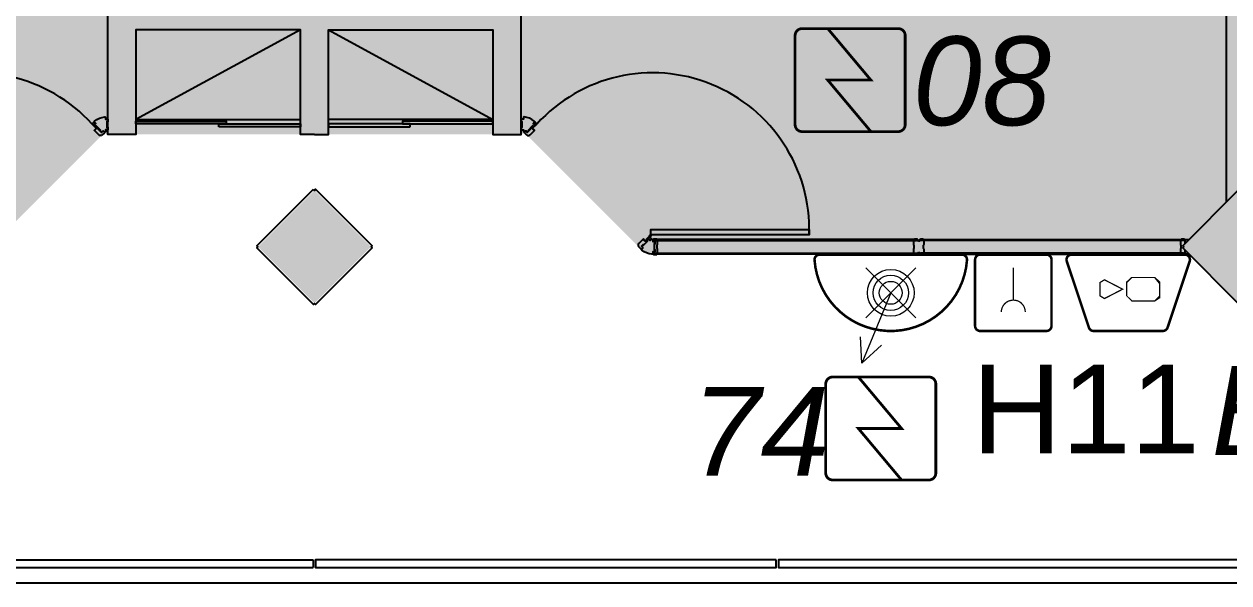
# Model space of a CAD drawing. Header units: metres. Extents: x -331 to 2982, y 362 to 2539.
# Drawn here: x 807.16 to 815.3, y 1324.54 to 1328.32 of the extents above; entities that cross this region are included whole.
import ezdxf

# ---------------------------------------------------------------- set-up
doc = ezdxf.new("R2010")
doc.units = ezdxf.units.M
doc.linetypes.add('XR_BL2_3 PAV$0$CONTINUOUS', pattern=[0])
doc.layers.get('0').update_dxf_attribs({"color": 251})
doc.layers.add('_salas', color=251, linetype='Continuous', plot=False)
for name, color, linetype in [('ALV', 251, 'Continuous'), ('CX', 251, 'Continuous'), ('DET. FUMAÇA', 1, 'Continuous'), ('Detector_antigo', 84, 'Continuous'), ('Div', 251, 'Continuous'), ('Est', 251, 'Continuous'), ('Mob', 251, 'Continuous'), ('Pis', 251, 'Continuous'), ('vid', 251, 'Continuous')]:
    doc.layers.add(name, color=color, linetype=linetype)
doc.layers.add('Botoeira_antiga', color=74, linetype='Continuous', lineweight=30)
doc.styles.get("Standard").update_dxf_attribs({"font": 'arial.ttf', "height": 0.3})
doc.styles.add('X3G_ENTITY_1416BAE9', font='arial.ttf', dxfattribs={"height": 0.6})
doc.styles.add('X3G_ENTITY_14229B22', font='arial.ttf', dxfattribs={"height": 0.6})

# ---------------------------------------------------------------- blocks, each defined once
blk = doc.blocks.new('WEW')
at = {"color": 1, "lineweight": 0, "true_color": 0xe60000}
for p, q in [((1781.244058351585, 994.0054447120629), (1781.439250093025, 994.4815067582979)), ((1781.439250093025, 994.4815067582979), (1781.307645081665, 994.3597140754018)), ((1781.439250093025, 994.4815067582979), (1781.447474959226, 994.302381974424)), ((1781.074639723589, 994.1748633400589), (1781.413476979581, 993.8360260840664)), ((1781.413476979581, 994.1748633400584), (1781.074639723589, 993.8360260840664))]:
    blk.add_line(p, q, dxfattribs=at)
at = {"color": 1, "true_color": 0xe60000, "const_width": 0.01719509600299768}
for points in [[(1779.259071833538, 993.7473526965271), (1780.02339894841, 993.7473526965271, 0.5119182938526288), (1780.056024349183, 993.7926180221241), (1779.907000183824, 994.239690518202, 0.3228228060550418), (1779.874374783051, 994.2632055766169), (1779.408095998897, 994.2632055766169, 0.3228228060552482), (1779.375470598124, 994.239690518202), (1779.226446432765, 993.7926180221241, 0.5119182938524135)], [(1780.193442345628, 994.2632055766169), (1780.640514841706, 994.2632055766169, -0.414213562373095), (1780.674905033712, 994.2288153846109), (1780.674905033712, 993.781742888533, -0.414213562373095), (1780.640514841706, 993.7473526965271), (1780.193442345628, 993.7473526965271, -0.414213562373095), (1780.159052153622, 993.781742888533), (1780.159052153622, 994.2288153846109, -0.414213562373095)], [(1780.763825455262, 993.7475182720175), (1781.724291247904, 993.7475182720175, 0.4353107658729382), (1781.758593597641, 993.7843649063095, 0.9309493362536452), (1780.729523105524, 993.78436490631, 0.4353107658789753)]]:
    blk.add_lwpolyline(points, format="xyb", close=True, dxfattribs=at)
at = {"color": 1, "true_color": 0xe60000, "const_width": 0.008597548001498838}
for points in [[(1780.336029158255, 994.1350885802071), (1780.338049993509, 994.117166943729), (1780.344365115822, 994.0989928898357), (1780.351185446949, 994.0881389409826), (1780.365331318015, 994.0727414786561), (1780.373162042483, 994.0671882955221), (1780.385539694845, 994.0603730144587), (1780.397159497558, 994.0568391706461), (1780.413073587328, 994.0548198313247), (1780.421409544896, 994.0548198313247), (1780.431261128904, 994.0560819184007), (1780.449861303415, 994.0615455393163), (1780.464482803699, 994.0698767141055), (1780.477493721696, 994.0816463422157), (1780.487704267944, 994.0962795844166), (1780.493996586282, 994.1102881051825), (1780.496860415737, 994.1223690846443), (1780.497607045538, 994.1296433123828), (1780.497793702989, 994.135674088325)], [(1780.416978593668, 993.8365099637556), (1780.416978593668, 994.0545811760148)]]:
    blk.add_lwpolyline(points, dxfattribs=at)
for points in [[(1779.462692778066, 994.0599573185639), (1779.617256824809, 994.0599573185641), (1779.651647016815, 994.0255671265581), (1779.651647016814, 993.9361816424857), (1779.617256824808, 993.9017914504798), (1779.462692778067, 993.9017914504798), (1779.428302586061, 993.9361816424857), (1779.42830258606, 994.0255671265579)], [(1779.832264668318, 993.9361816424855), (1779.832264668318, 994.0255671265586), (1779.8016962579, 994.0442011264258), (1779.678836761142, 993.9808743845219), (1779.8016962579, 993.917547642618)]]:
    blk.add_lwpolyline(points, close=True, dxfattribs=at)
at = {"color": 1, "lineweight": 0, "true_color": 0xe60000}
for radius in [0.15786673427384, 0.1190594061215832, 0.0773527752583614]:
    blk.add_circle((1781.244058351585, 994.0054447120626), radius, dxfattribs=at)
blk = doc.blocks.new('Detector de fumaça')
at = {"layer": 'DET. FUMAÇA', "linetype": 'Continuous', "lineweight": 15, "const_width": 0.01870277497772515}
blk.add_lwpolyline([(774.59948291868, 539.8157648447526), (775.2490596285452, 539.8157648447526, -0.414213562373095), (775.2958165659895, 539.7690079073084), (775.2958165659895, 539.1669315525518, -0.414213562373095), (775.2490596285452, 539.1201746151075), (774.59948291868, 539.1201746151075, -0.414213562373095), (774.5527259812357, 539.1669315525518), (774.5527259812357, 539.7690079073084, -0.414213562373095)], format="xyb", close=True, dxfattribs=at)
blk.add_lwpolyline([(774.7729620717275, 539.8157648447526), (775.0644559117889, 539.46796972993), (774.7729620717275, 539.46796972993), (775.0644559117889, 539.1201746151075)], dxfattribs=at)

msp = doc.modelspace()

# ---------------------------------------------------------------- hatches: boundary and pattern name
at = {"layer": '_salas', "transparency": 33554559}
h = msp.add_hatch(color=256, dxfattribs=at)
h.dxf.hatch_style = 1
h.paths.add_polyline_path([(870.3790004178522, 1337.72932320104), (851.6290007293983, 1337.729323280427), (851.6290007293974, 1339.284324326052), (851.2989999810188, 1339.284324326051), (851.2989999810188, 1337.729324511683), (840.5640011069281, 1337.729324511683), (840.5640011069277, 1339.284324326051), (840.2340003585491, 1339.28432432605), (840.2340003585491, 1337.729322654399), (765.2390002925649, 1337.729322654399), (765.2389987089477, 1326.380059628968), (765.4289975181387, 1326.38006349896), (765.4289975181387, 1326.577053964125), (765.6149776489724, 1326.764323779398), (769.3501084914014, 1326.76502974595), (769.3825654941575, 1326.773023327954), (769.4342398769513, 1326.813558261207), (770.1915816380133, 1327.570301263611), (770.2046631134658, 1327.583382739063), (770.2290003518701, 1327.574323779401), (771.624034632332, 1327.574323779401), (773.019068912794, 1327.574323779401), (773.0434061511983, 1327.583382739063), (773.0564876266508, 1327.570301263611), (773.8138293877128, 1326.813558261207), (773.8655037705066, 1326.773023327954), (773.897988488055, 1326.76502292029), (777.5273219668379, 1326.76502292029), (777.8669292907362, 1326.425415596394), (777.8740003585444, 1326.432486664202), (778.2206787502437, 1326.76502292029), (781.8500122290266, 1326.76502292029), (781.882496946575, 1326.773023327954), (781.9341713293688, 1326.813558261207), (782.6915130904308, 1327.570301263611), (782.7045945658833, 1327.583382739063), (782.7289318042876, 1327.574323779401), (784.1239660847496, 1327.574323779401), (785.5190003652115, 1327.574323779401), (785.5433376036158, 1327.583382739063), (785.5564190790683, 1327.570301263611), (786.3137608401303, 1326.813558261207), (786.3654352229241, 1326.773023327954), (786.3979199404725, 1326.76502292029), (790.02725341927, 1326.76502292029), (790.3668607431682, 1326.425415596394), (790.3739318109692, 1326.432486664202), (790.7206102026757, 1326.76502292029), (794.3499436814586, 1326.76502292029), (794.382428399007, 1326.773023327954), (794.4341027818009, 1326.813558261207), (795.1914445428629, 1327.570301263611), (795.2045260183154, 1327.583382739063), (795.2288632567197, 1327.574323779401), (796.6238975371816, 1327.574323779401), (798.0189318176435, 1327.574323779401), (798.0432690560478, 1327.583382739063), (798.0563505315004, 1327.570301263611), (798.8136922925623, 1326.813558261207), (798.8653666753562, 1326.773023327954), (798.8978513929046, 1326.76502292029), (802.5272534055794, 1326.76502292029), (802.8668607294776, 1326.425415596394), (802.8739317972859, 1326.432486664202), (803.2206101889851, 1326.76502292029), (806.8499436677826, 1326.76502292029), (806.882428385331, 1326.773023327954), (806.9341027681248, 1326.813558261207), (807.6914445291868, 1327.570301263611), (807.7045260046393, 1327.583382739063), (807.7288632430436, 1327.574323779401), (809.1238975235055, 1327.574323779401), (810.5189318039675, 1327.574323779401), (810.5432690423718, 1327.583382739063), (810.5563505178243, 1327.570301263611), (811.3136922788863, 1326.813558261207), (811.3653666616801, 1326.773023327954), (811.3978513792285, 1326.76502292029), (815.0271848580114, 1326.76502292029), (815.3667921819097, 1326.425415596394), (815.3738632497107, 1326.432486664202), (815.7205416414172, 1326.76502292029), (819.3498751202001, 1326.76502292029), (819.3823598377485, 1326.773023327954), (819.4340342205423, 1326.813558261207), (820.1913759816043, 1327.570301263611), (820.2044574570568, 1327.583382739063), (820.2287946954611, 1327.574323779401), (821.6238289759231, 1327.574323779401), (823.018863256385, 1327.574323779401), (823.0432004947893, 1327.583382739063), (823.0562819702418, 1327.570301263611), (823.8136237313038, 1326.813558261207), (823.8652981140976, 1326.773023327954), (823.897782831646, 1326.76502292029), (827.5276687021014, 1326.76502292029), (827.8672760259997, 1326.425415596394), (827.874347093808, 1326.432486664202), (828.2210254855072, 1326.76502292029), (831.8503589642901, 1326.76502292029), (831.8828436818385, 1326.773023327954), (831.9345180646324, 1326.813558261207), (832.6918598256943, 1327.570301263611), (832.7049413011468, 1327.583382739063), (832.7292785395512, 1327.574323779401), (834.1243128200131, 1327.574323779401), (835.519347100475, 1327.574323779401), (835.5436843388793, 1327.583382739063), (835.5567658143318, 1327.570301263611), (836.3141075753938, 1326.813558261207), (836.3657819581877, 1326.773023327954), (836.3982666757361, 1326.76502292029), (840.0415346418758, 1326.76502292029), (840.3740708979617, 1326.432486664205), (840.7559085598004, 1326.814324326047), (840.4741414373702, 1327.096091448476), (840.4741414373702, 1328.05432432604), (841.2340003585473, 1328.05432432604), (841.2340003585477, 1329.894324326046), (849.6075001085542, 1329.894324326034), (849.6075001085501, 1326.814324326045), (849.7475001085622, 1326.814324326045), (849.747500108544, 1327.574324326038), (851.494034632341, 1327.574323779393), (852.8890689128029, 1327.574323779393), (852.9134061512073, 1327.583382739056), (852.9264876266598, 1327.570301263604), (853.6838293877217, 1326.8135582612), (853.7355037705156, 1326.773023327947), (853.767988488064, 1326.765022920283), (857.3973219668542, 1326.765022920283), (857.7369292907524, 1326.425415596386), (857.7440003585534, 1326.432486664195), (858.0906787502599, 1326.765022920283), (861.7200122290428, 1326.765022920283), (861.7524969465912, 1326.773023327947), (861.8041713293851, 1326.8135582612), (862.5615130904471, 1327.570301263604), (862.5745945658996, 1327.583382739056), (862.5989318043039, 1327.574323779393), (863.9939660847658, 1327.574323779393), (865.3890003652277, 1327.574323779393), (865.413337603632, 1327.583382739056), (865.4264190790846, 1327.570301263604), (866.1837608401465, 1326.8135582612), (866.2354352229404, 1326.773023327947), (866.2678922256964, 1326.765029745943), (870.0030230681255, 1326.764323779391), (870.1890031989592, 1326.577053964118), (870.1890031989592, 1326.380063498952), (870.3790019929907, 1326.380059628961), (870.3790019929907, 1326.380063274118)])
h = msp.add_hatch(color=256, dxfattribs=at)
h.dxf.hatch_style = 1
h.paths.add_polyline_path([(797.0058380203809, 1326.814324326041), (796.6240003585385, 1327.196161987882), (796.2421626966998, 1326.814324326041), (796.6240003585422, 1326.4324866642)])
h.paths.add_polyline_path([(809.1240003585267, 1327.196161987882), (808.742162696688, 1326.814324326041), (809.1240003585303, 1326.4324866642), (809.5058380203691, 1326.814324326041)])
h.paths.add_polyline_path([(821.6241737261739, 1326.4324866642), (822.0060113880127, 1326.814324326041), (821.6241737261703, 1327.196161987882), (821.2423360643315, 1326.814324326041)])

# ---------------------------------------------------------------- linework, layer by layer
at = {"layer": 'ALV'}
msp.add_line((815.2788975304697, 1335.113343902409), (815.2788975304697, 1327.115304123382), dxfattribs=at)
for points in [[(809.1238975373127, 1327.574323779261), (809.0288975369568, 1327.574323779507), (809.0288975371642, 1328.27932377926), (807.9188975371673, 1328.279323779257), (807.9188975371691, 1327.574323779264), (807.7288975371708, 1327.574323779264), (807.7288975371677, 1330.074323779262)], [(809.1239318042499, 1327.574323779261), (809.2189318046057, 1327.574323779507), (809.2189318043984, 1328.27932377926), (810.3289318043953, 1328.279323779257), (810.3289318043935, 1327.574323779264), (810.5189318043917, 1327.574323779264), (810.5189318043949, 1330.074323779262)]]:
    msp.add_lwpolyline(points, dxfattribs=at)
at = {"layer": 'CX', "linetype": 'XR_BL2_3 PAV$0$CONTINUOUS'}
for points in [[(807.6232430189301, 1327.643486815328, -0.4142135623730958), (807.6232430189301, 1327.646315242453), (807.6322939857292, 1327.655366209252, -0.4142135623730943), (807.6393650535412, 1327.655366209252), (807.6467896747437, 1327.647941588049), (807.6441000097226, 1327.645251923028), (807.6432514815853, 1327.646100451166), (807.6448804864343, 1327.647729456015), (807.6383043933694, 1327.65430554908, 0.4142135623730943), (807.633354645901, 1327.65430554908), (807.6243036791019, 1327.645254582281, 0.4142135623730958), (807.6243036791019, 1327.6445474755), (807.6292583263483, 1327.63959291169), (807.6313088942958, 1327.641643479637, -0.4142135623730943), (807.6324402651456, 1327.641643479637), (807.6873776039837, 1327.586706140798), (807.6977013629888, 1327.597029899804), (807.7044188774101, 1327.590312385383, -0.4225789089181034), (807.7045602987665, 1327.583382738927), (807.6914788233142, 1327.570301263475, -0.4142135623730944), (807.6681442995351, 1327.570301263475), (807.6387993681161, 1327.599646194894, -0.4142135623730958), (807.6387993681163, 1327.602474622019), (807.6441044367419, 1327.607779690645), (807.6446683543999, 1327.605090917109), (807.648910995087, 1327.609333557797), (807.6462222215517, 1327.609897475455), (807.6515272901776, 1327.615202544081), (807.6237836290958, 1327.642946288599)], [(810.6245863226325, 1327.643486815328, 0.4142135623730958), (810.6245863226325, 1327.646315242453), (810.6155353558333, 1327.655366209252, 0.4142135623730943), (810.6084642880214, 1327.655366209252), (810.6010396668189, 1327.647941588049), (810.60372933184, 1327.645251923028), (810.6045778599773, 1327.646100451166), (810.6029488551283, 1327.647729456015), (810.6095249481932, 1327.65430554908, -0.4142135623730943), (810.6144746956616, 1327.65430554908), (810.6235256624607, 1327.645254582281, -0.4142135623730958), (810.6235256624607, 1327.6445474755), (810.6185710152142, 1327.63959291169), (810.6165204472668, 1327.641643479637, 0.4142135623730943), (810.6153890764169, 1327.641643479637), (810.5604517375789, 1327.586706140798), (810.5501279785738, 1327.597029899804), (810.5434104641524, 1327.590312385383, 0.4225789089181034), (810.543269042796, 1327.583382738927), (810.5563505182483, 1327.570301263475, 0.4142135623730944), (810.5796850420274, 1327.570301263475), (810.6090299734465, 1327.599646194894, 0.4142135623730958), (810.6090299734462, 1327.602474622019), (810.6037249048206, 1327.607779690645), (810.6031609871627, 1327.605090917109), (810.5989183464756, 1327.609333557797), (810.6016071200108, 1327.609897475455), (810.596302051385, 1327.615202544081), (810.6240457124668, 1327.642946288599)]]:
    msp.add_lwpolyline(points, format="xyb", dxfattribs=at)
at = {"layer": 'CX'}
for points in [[(807.7285606372005, 1327.658972325319, -0.414213562373095), (807.7280606372004, 1327.65847232532), (807.7270606372005, 1327.65847232532), (807.7270606372005, 1327.659472325319, 0.414213562373095), (807.7253106372006, 1327.661222325319), (807.7235606372004, 1327.661222325319), (807.7235606372004, 1327.640972325319), (807.7235606372004, 1327.620722325319), (807.7253106372006, 1327.620722325319, 0.414213562373095), (807.7270606372005, 1327.622472325319), (807.7270606372005, 1327.623472325319), (807.7280606372004, 1327.623472325319, -0.414213562373095), (807.7285606372003, 1327.622972325319), (807.7285606372003, 1327.605972325319), (807.7135606372004, 1327.605972325319), (807.7135606372004, 1327.594972325319, -0.6681786379193007), (807.7050251032944, 1327.591436791413), (807.6972469287015, 1327.599214966006), (807.6866403269836, 1327.588608364289), (807.6746195117036, 1327.600629179569, -0.4142135623730919), (807.6746195117036, 1327.60133628635), (807.6753266184847, 1327.602043393131), (807.6760337252659, 1327.60133628635, 0.4142135623730979), (807.6785085990001, 1327.60133628635), (807.6797460358672, 1327.602573723217), (807.6511082112289, 1327.631211547855), (807.6498707743621, 1327.629974110988, 0.4142135623730919), (807.6498707743618, 1327.627499237254), (807.650577881143, 1327.626792130473), (807.6498707743618, 1327.626085023692, -0.4142135623730979), (807.6491636675806, 1327.626085023692), (807.6371428523006, 1327.638105838972), (807.6477494540183, 1327.648712440689), (807.6399554868168, 1327.656506407891, -0.4411048466042878), (807.6402911449458, 1327.663883919805, -0.1523718555518711), (807.7081066023544, 1327.691974002003, -0.4411048466066979), (807.7135606372004, 1327.68699465944), (807.7135606372004, 1327.675972325319), (807.7285606372003, 1327.675972325319)], [(810.519268704362, 1327.658972325319, 0.414213562373095), (810.5197687043621, 1327.65847232532), (810.5207687043621, 1327.65847232532), (810.5207687043621, 1327.659472325319, -0.414213562373095), (810.522518704362, 1327.661222325319), (810.5242687043622, 1327.661222325319), (810.5242687043622, 1327.640972325319), (810.5242687043622, 1327.620722325319), (810.522518704362, 1327.620722325319, -0.414213562373095), (810.5207687043621, 1327.622472325319), (810.5207687043621, 1327.623472325319), (810.5197687043621, 1327.623472325319, 0.414213562373095), (810.5192687043623, 1327.622972325319), (810.5192687043623, 1327.605972325319), (810.5342687043621, 1327.605972325319), (810.5342687043621, 1327.594972325319, 0.6681786379193007), (810.5428042382682, 1327.591436791413), (810.5505824128611, 1327.599214966006), (810.561189014579, 1327.588608364289), (810.573209829859, 1327.600629179569, 0.4142135623730919), (810.573209829859, 1327.60133628635), (810.5725027230778, 1327.602043393131), (810.5717956162966, 1327.60133628635, -0.4142135623730979), (810.5693207425625, 1327.60133628635), (810.5680833056954, 1327.602573723217), (810.5967211303337, 1327.631211547855), (810.5979585672005, 1327.629974110988, -0.4142135623730919), (810.5979585672007, 1327.627499237254), (810.5972514604196, 1327.626792130473), (810.5979585672007, 1327.626085023692, 0.4142135623730979), (810.5986656739819, 1327.626085023692), (810.610686489262, 1327.638105838972), (810.6000798875443, 1327.648712440689), (810.6078738547458, 1327.656506407891, 0.4411048466042878), (810.6075381966168, 1327.663883919805, 0.1523718555518711), (810.5397227392082, 1327.691974002003, 0.4411048466066979), (810.5342687043621, 1327.68699465944), (810.5342687043621, 1327.675972325319), (810.5192687043623, 1327.675972325319)], [(811.3902719437128, 1326.85718674947), (811.3973430115248, 1326.864257817282, 0.414213562373095), (811.3973430115248, 1326.871328885094), (811.3882920447259, 1326.880379851893, 0.414213562373095), (811.3854636176011, 1326.880379851893), (811.3774645845674, 1326.872380735423), (811.3784960519861, 1326.871349268005), (811.3781390856843, 1326.870999457298), (811.3767392963791, 1326.872427669445), (811.3767391563856, 1326.872427812281), (811.3858181280743, 1326.881325845187, -0.2944962882307828), (811.3879417573253, 1326.881761962916, 3.09948281646215), (811.3841197159009, 1326.887642184288), (811.3822747676095, 1326.885833952304), (811.3833247145835, 1326.884762686065), (811.3618732628133, 1326.863738139531), (811.3636931709011, 1326.861881278052), (811.373762346228, 1326.871750066771), (811.3737538237629, 1326.870902102896), (811.3653265293583, 1326.862642520035), (811.3674264233055, 1326.86049998756), (811.3670686089383, 1326.860149294055), (811.3661508343503, 1326.861067068642), (811.3578864531346, 1326.852802687427), (811.352581384509, 1326.858107756053), (811.3520174668506, 1326.855418982517), (811.3477748261639, 1326.859661623204), (811.3504635996987, 1326.860225540863), (811.3451585310731, 1326.865530609488, 0.414213562373095), (811.3423301039484, 1326.865530609488), (811.3136922793105, 1326.83689278485, 0.4142135623730949), (811.3136922793101, 1326.813558261071), (811.3267737547621, 1326.800476785619, 0.4225789089358233), (811.3337034012179, 1326.800618206975), (811.3407744690301, 1326.807689274787), (811.3304507100249, 1326.818013033792), (811.342471525305, 1326.830033849072, -0.4142135623737878), (811.3431786320862, 1326.830033849072), (811.3438857388674, 1326.829326742291), (811.3431786320864, 1326.82861963551, 0.4142135623798243), (811.3431786320864, 1326.826144761776), (811.3444160689533, 1326.824907324909), (811.3730538935915, 1326.853545149547), (811.3718164567242, 1326.854782586414, 0.4142135623663667), (811.3693415829903, 1326.854782586414), (811.3686344762091, 1326.854075479633), (811.3679273694279, 1326.854782586414, -0.4142135623724024), (811.3679273694279, 1326.855489693195), (811.3799481847079, 1326.867510508475)], [(811.4218684949246, 1326.780146547444), (811.4068684949248, 1326.780146547444), (811.4068684949248, 1326.769124213324, -0.4409022286616611), (811.4014178376233, 1326.764144565047, -0.1523859360012639), (811.3335963975096, 1326.792237124221, -0.440902300791151), (811.3332633445411, 1326.799612464873), (811.3410573117426, 1326.807406432074), (811.3304507100249, 1326.818013033792), (811.342471525305, 1326.830033849072, -0.4142135623737878), (811.3431786320862, 1326.830033849072), (811.3438857388674, 1326.829326742291), (811.3431786320864, 1326.82861963551, 0.4142135623798243), (811.3431786320864, 1326.826144761776), (811.3444160689533, 1326.824907324909), (811.3730538935915, 1326.853545149547), (811.3718164567242, 1326.854782586414, 0.4142135623663667), (811.3693415829903, 1326.854782586414), (811.3686344762091, 1326.854075479633), (811.3679273694279, 1326.854782586414, -0.4142135623724024), (811.3679273694279, 1326.855489693195), (811.3799481847079, 1326.867510508475), (811.3905547864258, 1326.856903906757), (811.3983329610189, 1326.864682081351, -0.6681786379206212), (811.4068684949248, 1326.861146547445), (811.4068684949248, 1326.850146547445), (811.4218684949246, 1326.850146547445), (811.4218684949249, 1326.833146547445, -0.4142135623730952), (811.4213684949248, 1326.832646547445), (811.4203684949248, 1326.832646547445), (811.4203684949248, 1326.833646547444, 0.4142135623730975), (811.4186184949249, 1326.835396547445), (811.4168684949248, 1326.835396547445), (811.4168684949248, 1326.815146547445), (811.4168684949248, 1326.794896547445), (811.4186184949249, 1326.794896547445, 0.4142135623730951), (811.4203684949248, 1326.796646547445), (811.4203684949248, 1326.797646547445), (811.4213684949248, 1326.797646547445, -0.4142135623730951), (811.4218684949249, 1326.797146547445)], [(811.439431804401, 1326.798493920911, 0.1372895745532177), (811.4387055045572, 1326.801089202588), (811.4371217638593, 1326.803697178797, -0.1372895745532177), (811.436395464015, 1326.806292460473), (811.436395464015, 1326.815146547445), (811.436395464015, 1326.824000634416, -0.1372895745532177), (811.4371217638595, 1326.826595916092), (811.4387055045568, 1326.829203892301, 0.1372895745532177), (811.439431804401, 1326.831799173978), (811.4394318044012, 1326.852146547452, 0.3228906173227075), (811.4337318043999, 1326.857346547453), (811.4189333505178, 1326.857346547453), (811.4189333505178, 1326.864646547455), (811.4339368960773, 1326.864646547455), (811.4339368960773, 1326.865146547455, 0.414213562373095), (811.4329368960771, 1326.866146547455), (811.4149162470594, 1326.866146466776, 0.4391621919901066), (811.4089385388304, 1326.859504568743), (811.4089318043948, 1326.850146547445), (811.4218684949246, 1326.850146547445), (811.4218684949249, 1326.833146547445, -0.4142135623730952), (811.4213684949248, 1326.832646547445), (811.4203684949248, 1326.832646547445), (811.4203684949248, 1326.833646547444, 0.4142135623730975), (811.4186184949249, 1326.835396547445), (811.4168684949248, 1326.835396547445), (811.4168684949248, 1326.815146547445), (811.4168684949248, 1326.794896547445), (811.4186184949249, 1326.794896547445, 0.4142135623730951), (811.4203684949248, 1326.796646547445), (811.4203684949248, 1326.797646547445), (811.4213684949248, 1326.797646547445, -0.4142135623730951), (811.4218684949249, 1326.797146547445), (811.4218684949246, 1326.780146547444), (811.4089318043948, 1326.780146547444), (811.4089385388284, 1326.769514909155, 0.4391621919901066), (811.4149162470574, 1326.762873011122), (811.432936896075, 1326.762872930443, 0.414213562373095), (811.4339368960752, 1326.763872930443), (811.4339368960752, 1326.764372930443), (811.4189333505155, 1326.764372930443), (811.4189333505155, 1326.771672930445), (811.4337318043977, 1326.771672930445, 0.3228906173227074), (811.439431804399, 1326.776872930446)], [(813.2050895763357, 1326.856524184946), (813.2010895763349, 1326.856524184946, 0.414213562373095), (813.1980895763343, 1326.853524184945), (813.1980828418987, 1326.858880951752, 0.4391621920304631), (813.1921051336687, 1326.865522849786), (813.174084484652, 1326.865522930465, 0.414213562373095), (813.1730844846518, 1326.864522930465), (813.1730844846518, 1326.864022930465), (813.1880880302108, 1326.864022930465), (813.1880880302108, 1326.856722930463), (813.1732895763291, 1326.856722930463, 0.3228906173241181), (813.167589576328, 1326.851522930462), (813.167589576328, 1326.831175556988, 0.1372895745458148), (813.1683158761723, 1326.828580275311), (813.1698996168695, 1326.825972299102, -0.1372895745458148), (813.1706259167136, 1326.823377017426), (813.1706259167136, 1326.814522930454), (813.1706259167136, 1326.805668843483, -0.1372895745458149), (813.16989961687, 1326.803073561807), (813.1683158761723, 1326.800465585597, 0.1372895745458148), (813.167589576328, 1326.797870303921), (813.167589576328, 1326.777522930447, 0.3228906173241181), (813.1732895763294, 1326.772322930446), (813.1880880302108, 1326.772322930446), (813.1880880302108, 1326.765022930444), (813.1730844846518, 1326.765022930444), (813.1730844846518, 1326.764522930444, 0.414213562373095), (813.174084484652, 1326.763522930444), (813.1921051336687, 1326.763523011123, 0.4391621920304631), (813.1980828418987, 1326.770164909156), (813.1980895763343, 1326.775524184929, 0.414213562373095), (813.2010895763349, 1326.772524184928), (813.2050895763357, 1326.772524184929, 0.414213562373095), (813.2080895763363, 1326.775524184929), (813.2080963107721, 1326.770164909156, 0.439162192030463), (813.2140740190018, 1326.763523011123), (813.2320946680188, 1326.763522930444, 0.414213562373095), (813.233094668019, 1326.764522930444), (813.233094668019, 1326.765022930444), (813.2180911224591, 1326.765022930444), (813.2180911224591, 1326.772322930446), (813.2328895763414, 1326.772322930446, 0.3228906173241181), (813.2385895763427, 1326.777522930447), (813.2385895763425, 1326.797870303921, 0.1372895745458148), (813.2378632764985, 1326.800465585597), (813.2362795358008, 1326.803073561807, -0.1372895745458148), (813.2355532359563, 1326.805668843483), (813.2355532359563, 1326.814522930454), (813.2355532359563, 1326.823377017426, -0.1372895745458148), (813.2362795358003, 1326.825972299102), (813.2378632764985, 1326.828580275311, 0.1372895745458149), (813.2385895763425, 1326.831175556988), (813.2385895763425, 1326.851522930462, 0.3228906173241182), (813.2328895763417, 1326.856722930463), (813.2180911224591, 1326.856722930463), (813.2180911224591, 1326.864022930465), (813.233094668019, 1326.864022930465), (813.233094668019, 1326.864522930465, 0.414213562373095), (813.2320946680188, 1326.865522930465), (813.2140740190018, 1326.865522849786, 0.439162192030463), (813.2080963107721, 1326.858880951752), (813.2080895763363, 1326.853524184945, 0.414213562373095)], [(815.0004732494981, 1326.791804328715), (814.9850236940833, 1326.807253884129), (814.9920947618953, 1326.814324951941), (814.9850236940833, 1326.821396019753), (815.0004732494981, 1326.836845575168), (815.0004665201786, 1326.858882123494, 0.4391621920288151), (814.9944888109703, 1326.865524022615), (814.9764681590032, 1326.865524103294, 0.414213562373095), (814.9754681588392, 1326.86452410313), (814.9754681588392, 1326.864024103048), (814.9904717068548, 1326.864024103048), (814.9904717068548, 1326.856724101851), (814.9756732505502, 1326.856724101851, 0.3228906173076476), (814.969973249616, 1326.851524100999), (814.969973249616, 1326.831176724193, 0.1372895745572492), (814.9706995495792, 1326.828581442092), (814.9722832905359, 1326.825973465456, -0.1372895745572492), (814.973009590499, 1326.823378183355), (814.973009590499, 1326.814524094934), (814.973009590499, 1326.805670006513, -0.1372895745572492), (814.9722832905361, 1326.803074724412), (814.9706995495792, 1326.800466747776, 0.1372895745572492), (814.969973249616, 1326.797871465674), (814.969973249616, 1326.777524088869, 0.3228906173076476), (814.9756732505505, 1326.772324088017), (814.9904717068548, 1326.772324088017), (814.9904717068548, 1326.76502408682), (814.9754681588392, 1326.76502408682), (814.9754681588392, 1326.764524086738, 0.414213562373095), (814.9764681590032, 1326.763524086574), (814.9944888109703, 1326.763524167254, 0.4391621920288151), (815.0004665201786, 1326.770166066374)]]:
    msp.add_lwpolyline(points, format="xyb", close=True, dxfattribs=at)
for points in [[(807.9188975371636, 1327.644323779262), (807.9188975371636, 1327.664323779263), (808.5288975371642, 1327.664323779263), (808.5288975371642, 1327.644323779262)], [(808.478897537164, 1327.624323779262), (808.478897537164, 1327.644323779262), (809.0288975371642, 1327.644323779262), (809.0288975371642, 1327.624323779262)], [(809.7689318043986, 1327.624323779262), (809.7689318043986, 1327.644323779262), (809.2189318043984, 1327.644323779262), (809.2189318043984, 1327.624323779262)], [(810.328931804399, 1327.644323779262), (810.328931804399, 1327.664323779263), (809.7189318043984, 1327.664323779263), (809.7189318043984, 1327.644323779262)], [(811.3934650823849, 1326.894619167072), (811.3934706404389, 1326.932619166635), (812.463467861412, 1326.932619166636), (812.463467861412, 1326.894619167072)]]:
    msp.add_lwpolyline(points, close=True, dxfattribs=at)
for points in [[(815.0004732494981, 1326.836845575168), (815.0004732494981, 1326.86432495194), (815.0279526262696, 1326.86432495194)], [(815.0279526262725, 1326.76432495194), (815.0004732494981, 1326.764324951941), (815.0004732494981, 1326.791804328715)]]:
    msp.add_lwpolyline(points, dxfattribs=at)
at = {"layer": 'CX', "color": 251, "true_color": 0x606060}
for centre, start, end in [((806.840933340373, 1326.932492178441), 42.26666117563276, 181.8592067510313), ((811.4068960011896, 1326.932492178441), 358.1407932489687, 137.7333388243673)]:
    msp.add_arc(centre, 1.057128366071655, start, end, dxfattribs=at)
at = {"layer": 'Est', "color": 251}
msp.add_lwpolyline([(809.1169292908494, 1327.203233055557), (809.1240003586613, 1327.196161987745), (809.1310714264732, 1327.203233055557), (809.5129090883156, 1326.821395393716), (809.5058380205037, 1326.814324325904), (809.5129090883156, 1326.807253258092), (809.1310714264769, 1326.425415596251), (809.124000358665, 1326.432486664063), (809.116929290853, 1326.425415596251), (808.7350916290106, 1326.807253258092), (808.7421626968226, 1326.814324325905), (808.7350916290106, 1326.821395393716)], close=True, dxfattribs=at)
at = {"layer": 'Est'}
msp.add_lwpolyline([(815.3738975304659, 1326.432486664069), (815.366826462654, 1326.425415596257), (814.9849888008116, 1326.807253258098), (814.9920598686235, 1326.81432432591), (814.9849888008116, 1326.821395393722), (815.3668264626504, 1327.203233055563), (815.3738975304623, 1327.196161987751)], dxfattribs=at)
at = {"layer": 'Mob'}
for p, q in [((809.0288975371642, 1328.27932377926), (807.9188975371645, 1327.674323779263)), ((809.2189318043984, 1328.27932377926), (810.328931804398, 1327.674323779263)), ((807.9188975371645, 1327.674323779263), (809.0288975371642, 1327.674323779261)), ((810.328931804398, 1327.674323779263), (809.2189318043984, 1327.674323779261))]:
    msp.add_line(p, q, dxfattribs=at)
at = {"layer": 'Pis', "color": 251}
msp.add_line((773.1639903206128, 1324.544323200897), (845.9290003586907, 1324.544323200897), dxfattribs=at)
at = {"layer": 'vid', "color": 251, "ltscale": 5}
for p, q in [((806.0070003586857, 1324.699323200904), (809.116000358686, 1324.699323200904)), ((809.116000358686, 1324.699323200904), (809.116000358686, 1324.649323200904)), ((806.0070003586852, 1324.649323200904), (809.116000358686, 1324.649323200904))]:
    msp.add_line(p, q, dxfattribs=at)
at = {"layer": 'vid'}
for points in [[(813.1880880302206, 1326.864022930444), (811.4189333505155, 1326.864022930444), (811.4189333505155, 1326.858022930444), (813.1880880302206, 1326.858022930444)], [(813.2180911224627, 1326.864022930444), (814.990471703371, 1326.864024103123), (814.990471703371, 1326.858024103123), (813.2180911224627, 1326.858022930444)], [(813.1880880302206, 1326.765021717106), (811.4189333505155, 1326.765022930444), (811.4189333505155, 1326.771022930444), (813.1880880302206, 1326.771022930444)], [(813.2180911224627, 1326.765021717106), (814.990471703371, 1326.765024103122), (814.990471703371, 1326.771024103122), (813.2180911224627, 1326.771022930444)]]:
    msp.add_lwpolyline(points, dxfattribs=at)
at = {"layer": 'vid', "color": 251}
for points in [[(812.2400004836841, 1324.699323200905), (809.1320003586857, 1324.699323200905), (809.1320003586861, 1324.649323200905), (812.2400004836841, 1324.649323200905)], [(815.3640006086821, 1324.699323200906), (812.2560004836837, 1324.699323200906), (812.2560004836841, 1324.649323200906), (815.3640006086821, 1324.649323200906)]]:
    msp.add_lwpolyline(points, close=True, dxfattribs=at)

# ---------------------------------------------------------------- block references
at = {"lineweight": 0, "rotation": 180}
msp.add_blockref('WEW', (2594.258126363961, 2320.509331377279), dxfattribs=at)
at = {"layer": 'DET. FUMAÇA', "linetype": 'Continuous', "lineweight": 0}
for p in [(37.81557673959026, 788.47288313332), (38.02236045307745, 786.1195296793514)]:
    msp.add_blockref('Detector de fumaça', p, dxfattribs=at)

# ---------------------------------------------------------------- texts
at = {"layer": 'Botoeira_antiga', "color": 32, "linetype": 'Continuous', "lineweight": 0, "true_color": 0xcd6928, "insert": (815.1785251425808, 1326.009459668287), "char_height": 0.6, "width": 13.3188035564217, "attachment_point": 1}
msp.add_mtext('{\\fArial|b0|i1|c0|p34;BT03}', dxfattribs=at)
at = {"layer": 'Detector_antigo', "linetype": 'Continuous', "lineweight": 0, "char_height": 0.6, "attachment_point": 1, "style": 'X3G_ENTITY_1416BAE9'}
for s, insert in [('{\\fArial|b0|i1|c0|p34;08}', (813.1628091861169, 1328.235818490701)), ('{\\fArial|b0|i1|c0|p34;74}', (811.6684912495707, 1325.868846365597))]:
    msp.add_mtext_dynamic_manual_height_columns(s, width=13.3188035564217, gutter_width=2.5, heights=[0], dxfattribs=dict(at, insert=insert))
at = {"layer": 'Div', "color": 96, "linetype": 'Continuous', "lineweight": 0, "true_color": 0x008000, "insert": (813.56217000688, 1326.018924099828), "char_height": 0.6, "width": 13.3188035564217, "attachment_point": 1, "style": 'X3G_ENTITY_14229B22'}
msp.add_mtext('H11', dxfattribs=at)

doc.saveas('drawing.dxf')
